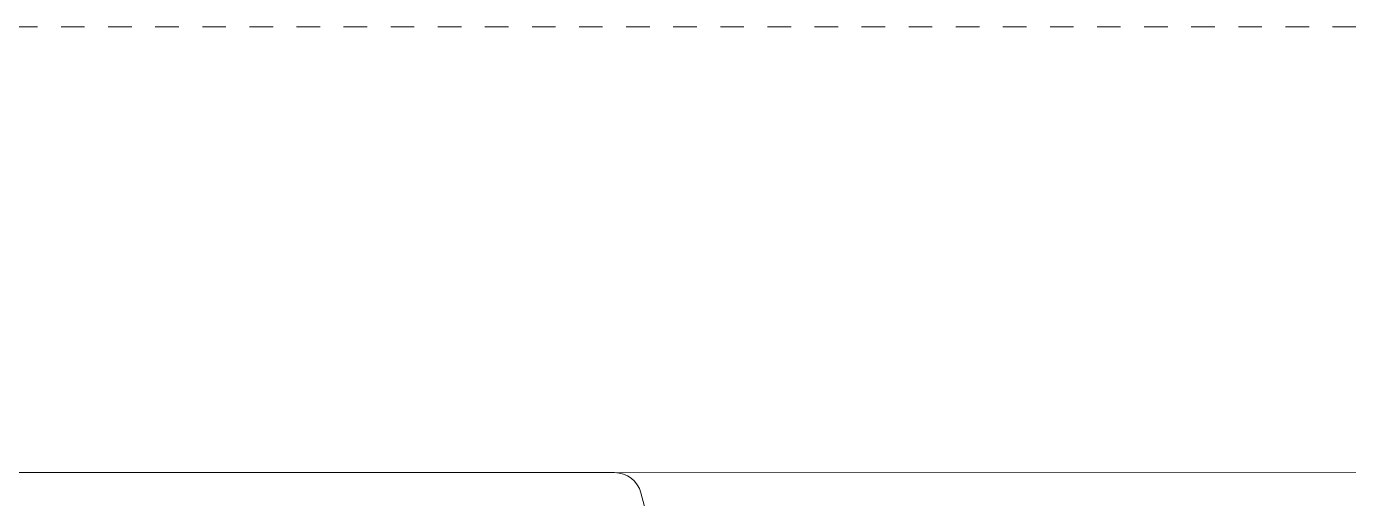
# Model space of a CAD drawing. Header units: millimetres. Extents: x 2258 to 5600, y 711 to 2563.
# Drawn here: x 2731.97 to 2737.59, y 2009.66 to 2011.66 of the extents above; entities that cross this region are included whole.
import ezdxf

# ---------------------------------------------------------------- set-up
doc = ezdxf.new("R2010")
doc.units = ezdxf.units.MM
doc.linetypes.add('HIDDENX2', pattern=[0.75, 0.5, -0.25])
for name, color, linetype, lineweight in [('FP_A_DOOR_WIN', 140, 'Continuous', 18), ('PQI-A-HIDN', 31, 'HIDDENX2', 9), ('PQI-A-IN-ELEV-LGHT', 201, 'Continuous', 5), ('WAL', 7, 'Continuous', 30)]:
    doc.layers.add(name, color=color, linetype=linetype, lineweight=lineweight)

# ---------------------------------------------------------------- blocks, each defined once
blk = doc.blocks.new('sd3')
at = {"layer": 'FP_A_DOOR_WIN', "ltscale": 1000}
blk.add_lwpolyline([(-920.2492679019197, 136.6294958169019), (-916.9945071597685, 148.7765447671554, -0.3394293121974628), (-914.0966800113383, 151.0001011712302), (-835.4359119792571, 151.0001011712302, -0.3394333461670923)], format="xyb", dxfattribs=at)
at = {"layer": 'PQI-A-HIDN'}
blk.add_line((-2600.499701610483, 199.9985151720757), (-0.0001141955726779997, 199.9999999999709), dxfattribs=at)
at = {"layer": 'PQI-A-IN-ELEV-LGHT', "ltscale": 100}
blk.add_line((-1686.902578648078, 151.0001011711865), (-914.0966800113092, 151.0001011712302), dxfattribs=at)

msp = doc.modelspace()

# ---------------------------------------------------------------- block references
at = {"layer": 'WAL', "ltscale": 1000, "xscale": -0.03863196438221001, "yscale": 0.03863196438221, "zscale": 0.03863196438221, "rotation": 359.9972457711958}
msp.add_blockref('sd3', (2699.155417671895, 2003.936958111282), dxfattribs=at)

doc.saveas('drawing.dxf')
